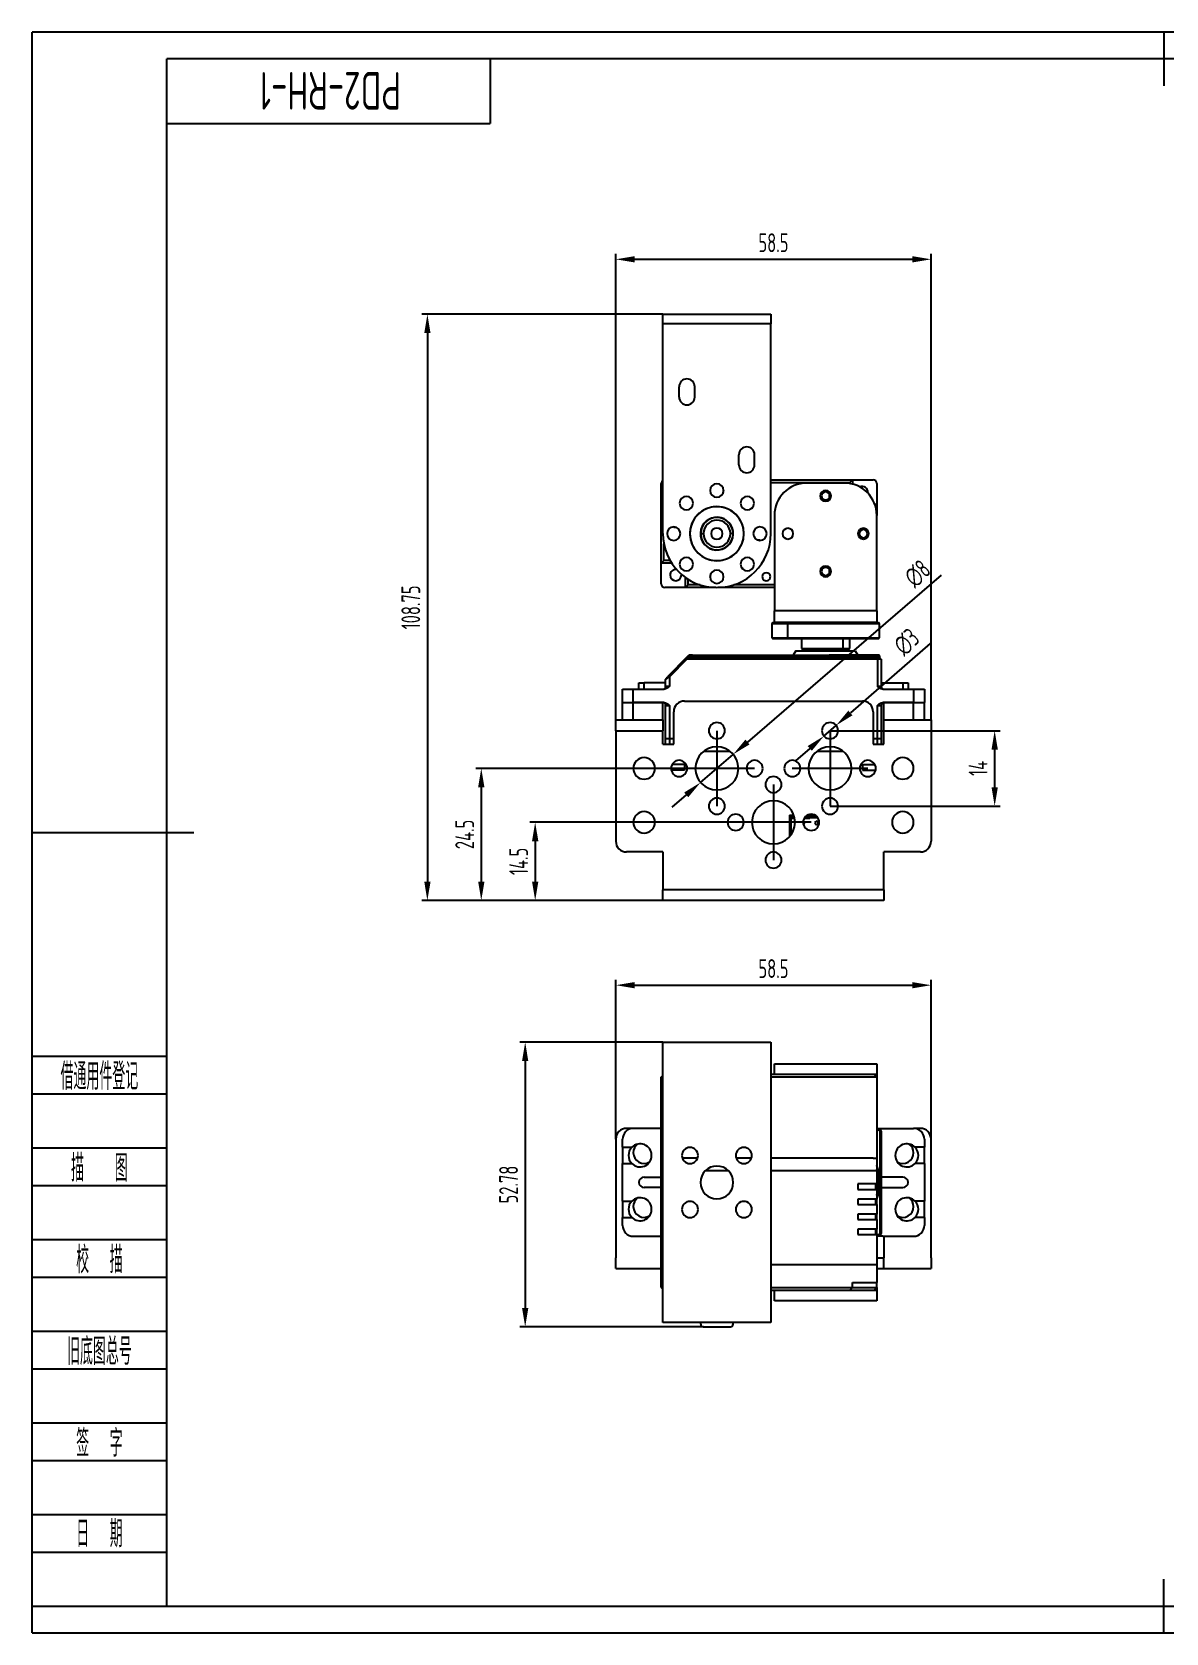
# Model space of a CAD drawing. Header units: inches. Extents: x -25 to 395, y -5 to 292.
# Drawn here: x -25 to 185.4, y -5 to 292 of the extents above; entities that cross this region are included whole.
import ezdxf
from ezdxf.enums import TextEntityAlignment as Align

# ---------------------------------------------------------------- set-up
doc = ezdxf.new("R2010")
doc.units = ezdxf.units.IN
doc.header["$MEASUREMENT"] = 0
doc.linetypes.add('CENTER2', pattern=[28.575, 19.05, -3.175, 3.175, -3.175])
for name, color, linetype in [('1轮廓实线层', 7, 'Continuous'), ('2细线层', 4, 'Continuous'), ('3中心线层', 1, 'CENTER2'), ('6文字层', 3, 'Continuous'), ('7标注层', 4, 'Continuous'), ('图框层', 7, 'Continuous')]:
    doc.layers.add(name, color=color, linetype=linetype)
doc.styles.add('PC_TEXTSTYLE', font='ISOCP.SHX', dxfattribs={"width": 0.707, "bigfont": 'GBCBIG.SHX'})
doc.dimstyles.new('GB_DIAMETER', dxfattribs={"dimtxt": 3.5, "dimasz": 3.5, "dimexe": 1, "dimexo": 0, "dimgap": 1.5, "dimtad": 1, "dimjust": 4, "dimdsep": 46, "dimtxsty": 'PC_TEXTSTYLE', "dimcen": 0, "dimclrd": 256, "dimclrt": 3, "dimadec": 0, "dimazin": 2, "dimtp": 0.1, "dimtm": 0.1, "dimtfac": 0.71, "dimtdec": 3, "dimtmove": 0, "dimatfit": 2, "dimfxl": 1, "dimtfill": 1, "dimarcsym": 0})
doc.dimstyles.new('GB_LINEAR', dxfattribs={"dimtxt": 3.5, "dimasz": 3.5, "dimexe": 1, "dimexo": 0, "dimgap": 1.5, "dimtad": 1, "dimdsep": 46, "dimtxsty": 'PC_TEXTSTYLE', "dimcen": 0, "dimclrd": 256, "dimclrt": 3, "dimadec": 0, "dimazin": 2, "dimtp": 0.1, "dimtm": 0.1, "dimtfac": 0.71, "dimtdec": 3, "dimtmove": 0, "dimatfit": 3, "dimfxl": 1, "dimtfill": 1, "dimarcsym": 0})

# ---------------------------------------------------------------- blocks, each defined once
blk = doc.blocks.new('ZwmFrameMain_A3^_^无分区图框^_^landscape')
at = {"layer": '1轮廓实线层'}
for p, q in [((185, 292), (185, 282)), ((0, 0), (0, 287)), ((390, 287), (0, 287)), ((-25, 143.5), (5, 143.5)), ((185, -5), (185, 5)), ((0, 0), (390, 0))]:
    blk.add_line(p, q, dxfattribs=at)
at = {"layer": '2细线层'}
for p, q in [((-25, -5), (-25, 292)), ((395, 292), (-25, 292)), ((-25, -5), (395, -5))]:
    blk.add_line(p, q, dxfattribs=at)
blk = doc.blocks.new('ZwmFrameMain_图样代号')
at = {"layer": '2细线层', "linetype": 'Continuous'}
for p in [(60, 0), (0, -12)]:
    blk.add_line(p, (60, -12), dxfattribs=at)
at = {"layer": '6文字层', "style": 'PC_TEXTSTYLE', "width": 2.827942}
blk.add_attdef('图样代号', text='', height=7, rotation=180, dxfattribs=at).set_placement((58.24, -2.4), (2.35, -2.4), align=Align.FIT)
blk = doc.blocks.new('ZwmFrameMain_附加栏')
at = {"layer": '2细线层'}
for p, q in [((-25, 102), (0, 102)), ((-25, 95), (0, 95)), ((-25, 85), (0, 85)), ((-25, 78), (0, 78)), ((-25, 68), (0, 68)), ((-25, 61), (0, 61)), ((-25, 51), (0, 51)), ((-25, 44), (0, 44)), ((-25, 34), (0, 34)), ((-25, 27), (0, 27)), ((-25, 17), (0, 17)), ((-25, 10), (0, 10)), ((-25, 0), (0, 0))]:
    blk.add_line(p, q, dxfattribs=at)
at = {"layer": '6文字层', "color": 3, "style": 'PC_TEXTSTYLE'}
for s, width, p in [('借通用件登记', 0.667, (-12.5, 98.5)), ('描   图', 0.6667, (-12.5, 81.5)), ('校  描', 0.667, (-12.5, 64.5)), ('旧底图总号', 0.667, (-12.5, 47.5)), ('签  字', 0.667, (-12.5, 30.5)), ('日  期', 0.667, (-12.49, 13.6))]:
    blk.add_text(s, height=5, dxfattribs=dict(at, width=width)).set_placement(p, align=Align.MIDDLE)
at = {"layer": '6文字层', "style": 'PC_TEXTSTYLE'}
for tag, width, p, p2 in [('借通用件登记', 0.671328, (-23.44, 86.36), (-1.25, 86.36)), ('描图', 2.120922, (-23.44, 69.36), (-1.25, 69.36)), ('校图', 2.149976, (-23.75, 52.06), (-1.25, 52.06)), ('旧底图总号', 0.761452, (-22.84, 35.67), (-1.86, 35.67)), ('签字', 2.026939, (-23.14, 18.37), (-1.56, 18.37)), ('日期', 1.89999, (-22.84, 1.37), (-2.17, 1.37))]:
    blk.add_attdef(tag, text='', height=5, dxfattribs=dict(at, width=width)).set_placement(p, p2, align=Align.FIT)
blk = doc.blocks.new('*D24')
at = {"layer": '7标注层', "color": 0, "lineweight": -2}
for p, q in [((92.06, 239.64), (47.35, 239.64)), ((92.06, 130.89), (47.35, 130.89))]:
    blk.add_line(p, q, dxfattribs=at)
at = {"layer": '7标注层', "lineweight": -2}
blk.add_line((48.35, 236.14), (48.35, 134.39), dxfattribs=at)
at = {"layer": '7标注层'}
for points in [[(48.94, 236.14), (47.77, 236.14), (48.35, 239.64)], [(47.77, 134.39), (48.94, 134.39), (48.35, 130.89)]]:
    blk.add_solid(points, dxfattribs=at)
at = {"layer": 'Defpoints', "color": 0}
for p in [(92.06, 239.64), (48.35, 130.89), (92.06, 130.89)]:
    blk.add_point(p, dxfattribs=at)
at = {"layer": '7标注层', "color": 3, "insert": (45.28, 185.26), "char_height": 3.5, "attachment_point": 5, "rotation": 90, "style": 'PC_TEXTSTYLE', "bg_fill": 3, "box_fill_scale": 1.25, "bg_fill_color": 257, "bg_fill_transparency": 0}
blk.add_mtext('108.75', dxfattribs=at)
blk = doc.blocks.new('*D25')
at = {"layer": '7标注层', "lineweight": -2}
for p, q in [((141.62, 178.57), (126.83, 165.67)), ((121.93, 161.4), (124.19, 163.37)), ((119.29, 159.1), (116.65, 156.8))]:
    blk.add_line(p, q, dxfattribs=at)
at = {"layer": '7标注层'}
for points in [[(126.45, 166.11), (127.21, 165.23), (124.19, 163.37)], [(119.68, 158.66), (118.91, 159.54), (121.93, 161.4)]]:
    blk.add_solid(points, dxfattribs=at)
at = {"layer": 'Defpoints', "color": 0}
for p in [(124.19, 163.37), (121.93, 161.4)]:
    blk.add_point(p, dxfattribs=at)
at = {"layer": '7标注层', "color": 3, "insert": (137.26, 178.85), "char_height": 3.5, "attachment_point": 5, "rotation": 41.0824, "style": 'PC_TEXTSTYLE', "bg_fill": 3, "box_fill_scale": 1.25, "bg_fill_color": 257, "bg_fill_transparency": 0}
blk.add_mtext('∅3', dxfattribs=at)
blk = doc.blocks.new('*D26')
at = {"layer": '7标注层', "lineweight": -2}
for p, q in [((143.65, 191.23), (107.74, 160.28)), ((99.03, 152.78), (105.09, 158)), ((96.38, 150.49), (93.73, 148.21))]:
    blk.add_line(p, q, dxfattribs=at)
at = {"layer": '7标注层'}
for points in [[(107.36, 160.73), (108.12, 159.84), (105.09, 158)], [(96.76, 150.05), (96, 150.93), (99.03, 152.78)]]:
    blk.add_solid(points, dxfattribs=at)
at = {"layer": 'Defpoints', "color": 0}
for p in [(105.09, 158), (99.03, 152.78)]:
    blk.add_point(p, dxfattribs=at)
at = {"layer": '7标注层', "color": 3, "insert": (139.29, 191.53), "char_height": 3.5, "attachment_point": 5, "rotation": 40.7523, "style": 'PC_TEXTSTYLE', "bg_fill": 3, "box_fill_scale": 1.25, "bg_fill_color": 257, "bg_fill_transparency": 0}
blk.add_mtext('∅8', dxfattribs=at)
blk = doc.blocks.new('*D27')
at = {"layer": '7标注层', "color": 0, "lineweight": -2}
for p, q in [((83.31, 86.6), (83.31, 116.17)), ((141.81, 86.6), (141.81, 116.17))]:
    blk.add_line(p, q, dxfattribs=at)
at = {"layer": '7标注层', "lineweight": -2}
blk.add_line((86.81, 115.17), (138.31, 115.17), dxfattribs=at)
at = {"layer": '7标注层'}
for points in [[(86.81, 115.75), (86.81, 114.59), (83.31, 115.17)], [(138.31, 114.59), (138.31, 115.75), (141.81, 115.17)]]:
    blk.add_solid(points, dxfattribs=at)
at = {"layer": 'Defpoints', "color": 0}
for p in [(141.81, 115.17), (83.31, 86.6), (141.81, 86.6)]:
    blk.add_point(p, dxfattribs=at)
at = {"layer": '7标注层', "color": 3, "insert": (112.56, 118.25), "char_height": 3.5, "attachment_point": 5, "style": 'PC_TEXTSTYLE', "bg_fill": 3, "box_fill_scale": 1.25, "bg_fill_color": 257, "bg_fill_transparency": 0}
blk.add_mtext('58.5', dxfattribs=at)
blk = doc.blocks.new('*D28')
at = {"layer": '7标注层', "color": 0, "lineweight": -2}
for p, q in [((92.06, 104.58), (65.5, 104.58)), ((99.56, 51.8), (65.5, 51.8))]:
    blk.add_line(p, q, dxfattribs=at)
at = {"layer": '7标注层', "lineweight": -2}
blk.add_line((66.5, 101.08), (66.5, 55.3), dxfattribs=at)
at = {"layer": '7标注层'}
for points in [[(67.08, 101.08), (65.91, 101.08), (66.5, 104.58)], [(65.91, 55.3), (67.08, 55.3), (66.5, 51.8)]]:
    blk.add_solid(points, dxfattribs=at)
at = {"layer": 'Defpoints', "color": 0}
for p in [(92.06, 104.58), (66.5, 51.8), (99.56, 51.8)]:
    blk.add_point(p, dxfattribs=at)
at = {"layer": '7标注层', "color": 3, "insert": (63.42, 78.19), "char_height": 3.5, "attachment_point": 5, "rotation": 90, "style": 'PC_TEXTSTYLE', "bg_fill": 3, "box_fill_scale": 1.25, "bg_fill_color": 257, "bg_fill_transparency": 0}
blk.add_mtext('52.78', dxfattribs=at)
blk = doc.blocks.new('*D31')
at = {"layer": '7标注层', "color": 0, "lineweight": -2}
for p, q in [((83.31, 164.39), (83.31, 250.84)), ((141.81, 164.39), (141.81, 250.84))]:
    blk.add_line(p, q, dxfattribs=at)
at = {"layer": '7标注层', "lineweight": -2}
blk.add_line((86.81, 249.84), (138.31, 249.84), dxfattribs=at)
at = {"layer": '7标注层'}
for points in [[(86.81, 250.42), (86.81, 249.25), (83.31, 249.84)], [(138.31, 249.25), (138.31, 250.42), (141.81, 249.84)]]:
    blk.add_solid(points, dxfattribs=at)
at = {"layer": 'Defpoints', "color": 0}
for p in [(141.81, 249.84), (83.31, 164.39), (141.81, 164.39)]:
    blk.add_point(p, dxfattribs=at)
at = {"layer": '7标注层', "color": 3, "insert": (112.56, 252.91), "char_height": 3.5, "attachment_point": 5, "style": 'PC_TEXTSTYLE', "bg_fill": 3, "box_fill_scale": 1.25, "bg_fill_color": 257, "bg_fill_transparency": 0}
blk.add_mtext('58.5', dxfattribs=at)
blk = doc.blocks.new('*D32')
at = {"layer": '7标注层', "color": 0, "lineweight": -2}
for p, q in [((112.56, 145.39), (67.35, 145.39)), ((112.56, 130.89), (67.35, 130.89))]:
    blk.add_line(p, q, dxfattribs=at)
at = {"layer": '7标注层', "lineweight": -2}
blk.add_line((68.35, 141.89), (68.35, 134.39), dxfattribs=at)
at = {"layer": '7标注层'}
for points in [[(68.94, 141.89), (67.77, 141.89), (68.35, 145.39)], [(67.77, 134.39), (68.94, 134.39), (68.35, 130.89)]]:
    blk.add_solid(points, dxfattribs=at)
at = {"layer": 'Defpoints', "color": 0}
for p in [(112.56, 145.39), (68.35, 130.89), (112.56, 130.89)]:
    blk.add_point(p, dxfattribs=at)
at = {"layer": '7标注层', "color": 3, "insert": (65.28, 138.14), "char_height": 3.5, "attachment_point": 5, "rotation": 90, "style": 'PC_TEXTSTYLE', "bg_fill": 3, "box_fill_scale": 1.25, "bg_fill_color": 257, "bg_fill_transparency": 0}
blk.add_mtext('14.5', dxfattribs=at)
blk = doc.blocks.new('*D33')
at = {"layer": '7标注层', "color": 0, "lineweight": -2}
for p, q in [((102.06, 155.39), (57.35, 155.39)), ((68.35, 130.89), (57.35, 130.89))]:
    blk.add_line(p, q, dxfattribs=at)
at = {"layer": '7标注层', "lineweight": -2}
blk.add_line((58.35, 151.89), (58.35, 134.39), dxfattribs=at)
at = {"layer": '7标注层'}
for points in [[(58.94, 151.89), (57.77, 151.89), (58.35, 155.39)], [(57.77, 134.39), (58.94, 134.39), (58.35, 130.89)]]:
    blk.add_solid(points, dxfattribs=at)
at = {"layer": 'Defpoints', "color": 0}
for p in [(102.06, 155.39), (58.35, 130.89), (68.35, 130.89)]:
    blk.add_point(p, dxfattribs=at)
at = {"layer": '7标注层', "color": 3, "insert": (55.28, 143.14), "char_height": 3.5, "attachment_point": 5, "rotation": 90, "style": 'PC_TEXTSTYLE', "bg_fill": 3, "box_fill_scale": 1.25, "bg_fill_color": 257, "bg_fill_transparency": 0}
blk.add_mtext('24.5', dxfattribs=at)
blk = doc.blocks.new('*D34')
at = {"layer": '7标注层', "color": 0, "lineweight": -2}
for p, q in [((123.06, 162.39), (154.6, 162.39)), ((123.06, 148.39), (154.6, 148.39))]:
    blk.add_line(p, q, dxfattribs=at)
at = {"layer": '7标注层', "lineweight": -2}
blk.add_line((153.6, 158.89), (153.6, 151.89), dxfattribs=at)
at = {"layer": '7标注层'}
for points in [[(154.19, 158.89), (153.02, 158.89), (153.6, 162.39)], [(153.02, 151.89), (154.19, 151.89), (153.6, 148.39)]]:
    blk.add_solid(points, dxfattribs=at)
at = {"layer": 'Defpoints', "color": 0}
for p in [(123.06, 162.39), (123.06, 148.39), (153.6, 148.39)]:
    blk.add_point(p, dxfattribs=at)
at = {"layer": '7标注层', "color": 3, "insert": (150.53, 155.39), "char_height": 3.5, "attachment_point": 5, "rotation": 90, "style": 'PC_TEXTSTYLE', "bg_fill": 3, "box_fill_scale": 1.25, "bg_fill_color": 257, "bg_fill_transparency": 0}
blk.add_mtext('14', dxfattribs=at)

msp = doc.modelspace()

# ---------------------------------------------------------------- linework, layer by layer
at = {"color": 7, "linetype": 'Continuous', "lineweight": 25}
for p, q in [((92.059, 237.838), (92.059, 239.638)), ((92.059, 239.638), (112.062, 239.638)), ((92.059, 198.938), (92.059, 237.838)), ((112.062, 237.838), (92.059, 237.838)), ((112.062, 239.638), (112.062, 237.838)), ((112.062, 198.938), (112.062, 237.838)), ((95.059, 224.288), (95.059, 226.188)), ((97.959, 224.288), (97.959, 226.188)), ((106.162, 211.688), (106.162, 213.588)), ((109.062, 211.688), (109.062, 213.588)), ((91.736, 204.438), (91.736, 208.238)), ((112.062, 208.938), (127.236, 208.938)), ((112.062, 208.438), (126.736, 208.438)), ((125.736, 208.32), (118.736, 208.32)), ((127.236, 208.938), (126.736, 208.438)), ((126.736, 208.438), (126.736, 208.236)), ((127.236, 208.938), (127.236, 208.129)), ((127.236, 208.938), (131.036, 208.938)), ((131.736, 208.238), (131.736, 204.438)), ((130.073, 206.465), (130.086, 206.627)), ((91.736, 204.438), (92.059, 204.115)), ((91.736, 204.438), (92.059, 204.438)), ((91.736, 193.438), (91.736, 204.438)), ((112.736, 202.32), (112.736, 184.638)), ((131.349, 204.438), (131.736, 204.438)), ((131.449, 204.152), (131.736, 204.438)), ((131.736, 204.438), (131.736, 202.32)), ((131.736, 184.638), (131.736, 202.32)), ((94.001, 200.187), (94.102, 200.153)), ((92.236, 193.938), (92.236, 197.066)), ((99.061, 198.938), (99.561, 198.938)), ((105.061, 198.938), (104.561, 198.938)), ((110.12, 197.69), (110.019, 197.724)), ((92.236, 193.938), (91.736, 193.438)), ((93.707, 193.438), (91.736, 193.438)), ((91.736, 189.638), (91.736, 193.438)), ((93.398, 193.938), (92.236, 193.938)), ((95.486, 191.25), (95.473, 191.413)), ((96.236, 188.938), (96.236, 190.808)), ((96.736, 189.438), (96.736, 190.472)), ((96.236, 188.938), (92.436, 188.938)), ((96.236, 188.938), (96.736, 189.438)), ((101.874, 188.938), (96.236, 188.938)), ((98.933, 189.438), (96.736, 189.438)), ((112.736, 188.938), (102.248, 188.938)), ((112.736, 189.438), (105.189, 189.438)), ((112.736, 182.438), (112.736, 184.638)), ((131.736, 184.638), (112.736, 184.638)), ((131.736, 184.638), (131.736, 182.438)), ((112.436, 182.438), (112.236, 182.238)), ((112.236, 182.238), (112.236, 179.638)), ((115.192, 182.238), (112.236, 182.238)), ((112.436, 182.438), (112.736, 182.438)), ((131.736, 182.438), (112.736, 182.438)), ((115.192, 182.238), (115.333, 182.438)), ((129.334, 182.238), (115.192, 182.238)), ((115.192, 182.238), (115.192, 179.638)), ((129.192, 182.438), (129.334, 182.238)), ((132.236, 182.238), (129.334, 182.238)), ((131.736, 182.438), (132.036, 182.438)), ((132.236, 182.238), (132.036, 182.438)), ((132.236, 179.638), (132.236, 182.238)), ((112.236, 179.638), (112.436, 179.438)), ((112.236, 179.638), (115.192, 179.638)), ((115.333, 179.438), (112.436, 179.438)), ((115.192, 179.638), (132.236, 179.638)), ((115.333, 179.438), (115.192, 179.638)), ((132.036, 179.438), (115.333, 179.438)), ((117.736, 179.438), (117.736, 177.638)), ((125.43, 179.438), (125.43, 177.638)), ((126.736, 177.638), (126.736, 179.438)), ((132.036, 179.438), (132.236, 179.638)), ((96.363, 175.881), (93.082, 172.535)), ((96.469, 175.632), (93.261, 172.36)), ((96.363, 175.881), (96.86, 176.388)), ((97.07, 175.888), (96.363, 175.881)), ((96.363, 175.881), (96.469, 175.632)), ((97.072, 175.638), (96.469, 175.632)), ((96.717, 175.885), (97.211, 176.388)), ((97.211, 176.388), (96.86, 176.388)), ((97.463, 176.288), (97.07, 175.888)), ((131.861, 175.888), (97.07, 175.888)), ((97.072, 175.638), (97.07, 175.888)), ((131.861, 175.638), (97.072, 175.638)), ((97.561, 176.388), (97.211, 176.388)), ((122.875, 176.288), (97.463, 176.288)), ((97.561, 176.388), (122.875, 176.388)), ((116.736, 177.188), (116.236, 176.388)), ((116.736, 177.188), (127.736, 177.188)), ((117.736, 177.638), (117.936, 177.438)), ((117.736, 177.638), (125.43, 177.638)), ((125.288, 177.438), (117.936, 177.438)), ((119.267, 177.188), (119.267, 177.438)), ((119.302, 177.438), (119.302, 177.188)), ((119.337, 177.188), (119.337, 177.438)), ((119.511, 177.438), (119.511, 177.188)), ((119.589, 177.188), (119.589, 177.438)), ((119.89, 177.438), (119.89, 177.188)), ((120.007, 177.188), (120.007, 177.438)), ((120.417, 177.438), (120.417, 177.188)), ((120.565, 177.188), (120.565, 177.438)), ((121.058, 177.438), (121.058, 177.188)), ((121.228, 177.188), (121.228, 177.438)), ((121.773, 177.438), (121.773, 177.188)), ((121.955, 177.188), (121.955, 177.438)), ((122.517, 177.438), (122.517, 177.188)), ((122.699, 177.188), (122.699, 177.438)), ((122.875, 176.288), (122.875, 176.388)), ((132.175, 176.388), (122.875, 176.388)), ((122.875, 176.288), (122.875, 175.888)), ((123.243, 177.438), (123.243, 177.188)), ((123.414, 177.188), (123.414, 177.438)), ((123.906, 177.438), (123.906, 177.188)), ((124.055, 177.188), (124.055, 177.438)), ((124.465, 177.438), (124.465, 177.188)), ((124.582, 177.188), (124.582, 177.438)), ((124.883, 177.438), (124.883, 177.188)), ((124.961, 177.188), (124.961, 177.438)), ((125.134, 177.438), (125.134, 177.188)), ((125.169, 177.188), (125.169, 177.438)), ((125.204, 177.438), (125.204, 177.188)), ((125.288, 177.438), (125.43, 177.638)), ((126.536, 177.438), (125.288, 177.438)), ((125.43, 177.638), (126.736, 177.638)), ((126.536, 177.438), (126.736, 177.638)), ((127.736, 177.188), (128.236, 176.388)), ((131.861, 175.638), (131.861, 175.888)), ((131.861, 175.638), (131.861, 170.588)), ((132.275, 175.888), (132.275, 176.288)), ((132.561, 175.638), (132.311, 175.888)), ((132.561, 175.638), (132.561, 170.588)), ((93.261, 172.36), (93.082, 172.535)), ((93.261, 172.36), (93.261, 170.588)), ((84.561, 167.588), (84.561, 170.088)), ((84.561, 170.088), (86.561, 170.088)), ((86.561, 167.588), (86.561, 170.088)), ((86.561, 170.088), (92.286, 170.088)), ((87.562, 170.088), (87.562, 171.288)), ((87.562, 171.288), (88.561, 171.288)), ((88.561, 170.088), (88.561, 171.288)), ((92.561, 171.288), (88.561, 171.288)), ((92.561, 171.901), (92.632, 172.076)), ((92.561, 170.588), (92.561, 171.901)), ((93.261, 170.588), (92.561, 170.588)), ((132.561, 170.588), (131.861, 170.588)), ((132.561, 171.288), (136.561, 171.288)), ((132.835, 170.088), (138.561, 170.088)), ((136.561, 171.288), (136.561, 170.088)), ((136.561, 171.288), (137.559, 171.288)), ((137.559, 171.288), (137.559, 170.088)), ((138.561, 170.088), (138.561, 167.588)), ((138.561, 170.088), (140.561, 170.088)), ((140.561, 170.088), (140.561, 167.588)), ((84.561, 164.388), (84.561, 167.588)), ((84.561, 167.588), (86.561, 167.588)), ((86.561, 164.388), (86.561, 167.588)), ((86.561, 167.588), (92.061, 167.588)), ((92.286, 167.588), (86.561, 167.588)), ((92.061, 164.388), (92.061, 167.588)), ((92.561, 167.088), (93.261, 167.088)), ((92.561, 160.888), (92.561, 167.088)), ((93.261, 167.088), (93.261, 160.888)), ((96.061, 167.888), (129.061, 167.888)), ((131.861, 160.888), (131.861, 167.088)), ((131.861, 167.088), (132.561, 167.088)), ((132.561, 167.088), (132.561, 160.888)), ((138.561, 167.588), (132.835, 167.588)), ((133.061, 164.388), (133.061, 167.588)), ((133.061, 167.588), (138.561, 167.588)), ((138.561, 164.388), (138.561, 167.588)), ((138.561, 167.588), (140.561, 167.588)), ((140.561, 164.388), (140.561, 167.588)), ((83.311, 162.388), (83.311, 164.388)), ((83.311, 164.388), (92.061, 164.388)), ((92.061, 164.388), (92.061, 162.388)), ((94.061, 159.888), (94.061, 165.888)), ((131.061, 165.888), (131.061, 159.888)), ((133.061, 162.388), (133.061, 164.388)), ((133.061, 164.388), (141.811, 164.388)), ((141.811, 164.388), (141.811, 162.388)), ((83.311, 162.388), (83.311, 141.888)), ((83.311, 162.388), (92.061, 162.388)), ((92.061, 159.888), (92.061, 162.388)), ((92.561, 159.888), (92.561, 160.888)), ((93.261, 160.888), (92.561, 160.888)), ((94.061, 160.888), (93.261, 160.888)), ((131.861, 160.888), (131.061, 160.888)), ((132.561, 160.888), (131.861, 160.888)), ((132.561, 160.888), (132.561, 159.888)), ((133.061, 159.888), (133.061, 162.388)), ((133.061, 162.388), (141.811, 162.388)), ((141.811, 162.388), (141.811, 141.888)), ((92.061, 159.888), (94.061, 159.888)), ((99.661, 158.588), (104.461, 158.588)), ((120.661, 158.588), (125.461, 158.588)), ((131.061, 159.888), (133.061, 159.888)), ((96.061, 155.088), (93.591, 155.088)), ((96.061, 156.088), (93.734, 156.088)), ((96.061, 156.088), (96.061, 155.088)), ((129.061, 156.088), (131.387, 156.088)), ((129.061, 156.088), (129.061, 155.088)), ((129.061, 155.088), (131.53, 155.088)), ((115.558, 146.688), (116.344, 146.688)), ((115.558, 146.688), (115.558, 142.739)), ((115.608, 142.797), (115.608, 146.488)), ((115.608, 146.488), (116.406, 146.488)), ((115.608, 142.797), (115.608, 146.488)), ((115.608, 146.488), (115.608, 146.488)), ((116.499, 146.088), (115.808, 146.088)), ((115.808, 146.088), (115.808, 143.053)), ((115.808, 146.088), (115.808, 143.053)), ((119.3, 146.088), (118.234, 146.088)), ((118.541, 146.488), (120.58, 146.488)), ((118.812, 146.688), (120.309, 146.688)), ((119.3, 146.288), (119.3, 146.088)), ((119.3, 146.288), (120.761, 146.288)), ((119.301, 146.088), (119.3, 146.088)), ((119.301, 146.088), (119.301, 146.288)), ((120.559, 145.588), (120.558, 145.588)), ((118.318, 145.288), (118.319, 145.288)), ((120.558, 144.988), (120.559, 144.988)), ((120.858, 145.288), (120.859, 145.288)), ((92.061, 139.888), (85.311, 139.888)), ((92.061, 139.888), (92.061, 132.888)), ((139.811, 139.888), (133.061, 139.888)), ((133.061, 132.888), (133.061, 139.888)), ((133.061, 132.888), (92.061, 132.888)), ((92.061, 130.888), (92.061, 132.888)), ((133.061, 130.888), (92.061, 130.888)), ((133.061, 132.888), (133.061, 130.888)), ((92.059, 104.576), (112.062, 104.576)), ((92.059, 102.776), (92.059, 104.576)), ((112.062, 104.576), (112.062, 102.776)), ((92.059, 54.376), (92.059, 102.776)), ((112.062, 102.776), (112.062, 54.376)), ((91.736, 98.101), (92.059, 98.424)), ((91.736, 83.101), (91.736, 98.101)), ((131.036, 98.601), (112.062, 98.601)), ((131.036, 98.101), (112.062, 98.101)), ((112.736, 98.601), (112.736, 100.601)), ((112.736, 100.601), (118.736, 100.601)), ((118.736, 100.601), (125.736, 100.601)), ((125.736, 100.601), (131.736, 100.601)), ((131.236, 98.601), (131.036, 98.601)), ((131.736, 98.601), (131.236, 98.601)), ((131.236, 98.601), (131.736, 98.101)), ((131.736, 100.601), (131.736, 98.601)), ((131.736, 98.601), (131.736, 98.124)), ((131.736, 98.101), (131.736, 83.101)), ((131.736, 96.601), (131.736, 83.101)), ((83.311, 86.601), (83.311, 64.601)), ((84.561, 85.101), (84.561, 86.601)), ((86.561, 88.601), (85.311, 88.601)), ((91.736, 88.601), (86.561, 88.601)), ((131.736, 88.601), (131.861, 88.601)), ((131.736, 88.351), (131.861, 88.351)), ((132.311, 87.901), (132.311, 69.301)), ((132.561, 87.901), (132.561, 69.301)), ((132.835, 88.601), (138.561, 88.601)), ((139.811, 88.601), (138.561, 88.601)), ((140.561, 86.601), (140.561, 85.101)), ((141.811, 64.601), (141.811, 86.601)), ((84.561, 85.101), (84.561, 82.101)), ((84.561, 85.101), (86.27, 85.101)), ((140.561, 85.101), (138.851, 85.101)), ((140.561, 82.101), (140.561, 85.101)), ((84.561, 75.101), (84.561, 82.101)), ((84.561, 82.101), (86.27, 82.101)), ((91.736, 83.101), (92.061, 83.101)), ((91.736, 80.801), (91.736, 83.101)), ((91.736, 80.801), (92.061, 80.801)), ((91.736, 78.301), (91.736, 80.801)), ((98.483, 83.101), (95.638, 83.101)), ((99.975, 80.801), (104.147, 80.801)), ((108.483, 83.101), (105.638, 83.101)), ((131.036, 83.101), (112.062, 83.101)), ((112.062, 80.801), (131.036, 80.801)), ((131.036, 83.101), (131.736, 83.101)), ((131.036, 80.801), (131.736, 80.801)), ((131.736, 83.101), (131.736, 80.801)), ((131.736, 80.801), (131.736, 78.301)), ((140.561, 82.101), (138.851, 82.101)), ((140.561, 82.101), (140.561, 75.101)), ((88.561, 79.551), (91.736, 79.551)), ((91.736, 77.651), (88.561, 77.651)), ((91.736, 78.301), (92.061, 78.301)), ((91.736, 77.301), (91.736, 78.301)), ((91.736, 75.501), (91.736, 77.301)), ((92.061, 77.301), (91.736, 77.301)), ((91.986, 77.301), (91.986, 78.301)), ((131.036, 78.301), (128.236, 78.301)), ((128.236, 78.301), (128.236, 77.301)), ((128.236, 77.301), (131.036, 77.301)), ((131.736, 78.301), (131.036, 78.301)), ((131.036, 77.301), (131.736, 77.301)), ((131.486, 78.301), (131.486, 77.301)), ((131.736, 77.301), (131.736, 78.301)), ((131.736, 77.301), (131.736, 75.501)), ((136.561, 79.551), (132.561, 79.551)), ((132.561, 77.651), (136.561, 77.651)), ((84.561, 75.101), (84.561, 72.101)), ((84.561, 75.101), (86.27, 75.101)), ((91.736, 75.501), (92.061, 75.501)), ((91.736, 74.501), (91.736, 75.501)), ((91.736, 72.701), (91.736, 74.501)), ((92.061, 74.501), (91.736, 74.501)), ((91.986, 74.501), (91.986, 75.501)), ((131.036, 75.501), (128.236, 75.501)), ((128.236, 75.501), (128.236, 74.501)), ((128.236, 74.501), (131.036, 74.501)), ((131.736, 75.501), (131.036, 75.501)), ((131.036, 74.501), (131.736, 74.501)), ((131.486, 75.501), (131.486, 74.501)), ((131.736, 74.501), (131.736, 75.501)), ((131.736, 74.501), (131.736, 72.701)), ((140.561, 75.101), (138.851, 75.101)), ((140.561, 72.101), (140.561, 75.101)), ((84.561, 70.601), (84.561, 72.101)), ((84.561, 72.101), (86.27, 72.101)), ((91.736, 72.701), (92.061, 72.701)), ((91.736, 71.701), (91.736, 72.701)), ((91.736, 69.901), (91.736, 71.701)), ((92.061, 71.701), (91.736, 71.701)), ((91.986, 71.701), (91.986, 72.701)), ((131.036, 72.701), (128.236, 72.701)), ((128.236, 72.701), (128.236, 71.701)), ((128.236, 71.701), (131.036, 71.701)), ((131.736, 72.701), (131.036, 72.701)), ((131.036, 71.701), (131.736, 71.701)), ((131.486, 72.701), (131.486, 71.701)), ((131.736, 71.701), (131.736, 72.701)), ((131.736, 71.701), (131.736, 69.901)), ((140.561, 72.101), (138.851, 72.101)), ((140.561, 72.101), (140.561, 70.601)), ((86.561, 68.601), (91.736, 68.601)), ((91.736, 69.901), (92.061, 69.901)), ((91.736, 68.901), (91.736, 69.901)), ((91.736, 63.301), (91.736, 68.901)), ((92.061, 68.901), (91.736, 68.901)), ((91.986, 68.901), (91.986, 69.901)), ((131.036, 69.901), (128.236, 69.901)), ((128.236, 69.901), (128.236, 68.901)), ((128.236, 68.901), (131.036, 68.901)), ((131.736, 69.901), (131.036, 69.901)), ((131.036, 68.901), (131.736, 68.901)), ((131.486, 69.901), (131.486, 68.901)), ((131.736, 68.901), (131.736, 69.901)), ((131.736, 68.901), (131.736, 63.301)), ((131.861, 68.851), (131.736, 68.851)), ((131.861, 68.601), (131.736, 68.601)), ((132.835, 68.601), (138.561, 68.601)), ((133.061, 68.601), (133.061, 64.601)), ((83.311, 62.601), (83.311, 64.601)), ((83.311, 62.601), (91.736, 62.601)), ((91.736, 60.001), (91.736, 63.301)), ((92.061, 63.301), (91.736, 63.301)), ((131.036, 63.301), (112.062, 63.301)), ((131.736, 63.301), (131.036, 63.301)), ((131.736, 64.601), (133.061, 64.601)), ((131.736, 63.301), (131.736, 60.001)), ((131.736, 62.601), (133.061, 62.601)), ((133.061, 62.601), (133.061, 64.601)), ((133.061, 62.601), (141.811, 62.601)), ((141.811, 64.601), (141.811, 62.601)), ((91.736, 60.001), (92.059, 60.001)), ((91.736, 59.101), (91.736, 60.001)), ((127.236, 60.001), (131.036, 60.001)), ((127.236, 59.101), (127.236, 60.001)), ((131.036, 60.001), (131.736, 60.001)), ((131.736, 59.101), (131.736, 60.001)), ((91.736, 59.101), (92.059, 58.777)), ((91.736, 59.101), (92.059, 59.101)), ((112.062, 59.101), (127.236, 59.101)), ((112.062, 58.601), (126.736, 58.601)), ((112.736, 56.601), (112.736, 58.601)), ((118.736, 56.601), (112.736, 56.601)), ((125.736, 56.601), (118.736, 56.601)), ((131.736, 56.601), (125.736, 56.601)), ((127.236, 59.101), (126.736, 58.601)), ((126.769, 58.601), (131.736, 58.601)), ((129.736, 59.101), (131.736, 59.101)), ((131.236, 58.601), (131.736, 59.101)), ((131.736, 59.101), (131.736, 58.601)), ((131.736, 58.601), (131.736, 56.601)), ((92.059, 52.576), (92.059, 54.376)), ((112.062, 54.376), (112.062, 52.576)), ((112.062, 52.576), (92.059, 52.576)), ((99.061, 52.301), (99.061, 52.576)), ((99.561, 51.801), (104.561, 51.801)), ((105.061, 52.301), (105.061, 52.576))]:
    msp.add_line(p, q, dxfattribs=at)
at = {"color": 1, "linetype": 'Continuous', "lineweight": 25}
for p, q in [((120.412, 177.438), (120.412, 177.188)), ((120.927, 177.438), (120.927, 177.188)), ((121.049, 177.188), (121.049, 177.438)), ((121.524, 177.438), (121.524, 177.188)), ((121.659, 177.188), (121.659, 177.438)), ((122.166, 177.438), (122.166, 177.188)), ((122.305, 177.188), (122.305, 177.438)), ((122.813, 177.438), (122.813, 177.188)), ((132.275, 176.288), (122.875, 176.288)), ((122.947, 177.188), (122.947, 177.438)), ((123.423, 177.438), (123.423, 177.188)), ((123.544, 177.188), (123.544, 177.438)), ((124.059, 177.188), (124.059, 177.438)), ((93.261, 160.888), (93.261, 159.888)), ((131.861, 159.888), (131.861, 160.888))]:
    msp.add_line(p, q, dxfattribs=at)
at = {"color": 7, "linetype": 'Continuous', "lineweight": 25, "flags": 128}
for points in [[(97.516, 205.166), (97.372, 205.308), (97.245, 205.52)], [(108.288, 203.483), (108.43, 203.627), (108.643, 203.755)], [(94.102, 200.153), (94.382, 200.123), (94.443, 200.128)], [(110.019, 197.724), (109.739, 197.754), (109.678, 197.748)], [(95.833, 194.394), (95.691, 194.25), (95.479, 194.122)], [(106.605, 192.711), (106.749, 192.569), (106.877, 192.357)]]:
    msp.add_lwpolyline(points, dxfattribs=at)
at = {"color": 7, "linetype": 'Continuous', "lineweight": 25}
for centre, radius, start, end in [((96.509, 226.188), 1.45, 0, 180), ((96.509, 224.288), 1.45, 180, 0), ((107.612, 213.588), 1.45, 0, 180), ((107.612, 211.688), 1.45, 180, 0), ((92.436, 208.238), 0.7, 122.56217, 180), ((102.061, 206.938), 1.25, 0, 180), ((118.736, 202.32), 6, 90, 180), ((125.736, 202.32), 6, 0, 90), ((131.036, 208.238), 0.7, 0, 90), ((96.404, 204.595), 1.25, 0, 180), ((102.061, 206.938), 1.25, 180, 0), ((104.144, 206.662), 0.9, 158.0981, 186.80499), ((107.718, 204.595), 1.25, 0, 180), ((122.236, 205.938), 1, 90, 270), ((122.236, 205.938), 0.75, 360, 180), ((122.236, 205.938), 0.75, 180, 360), ((122.236, 205.938), 1, 270, 90), ((129.036, 206.627), 1.05, 0, 113.95633), ((96.404, 204.595), 1.25, 180, 0), ((102.061, 198.938), 5.025, 0, 180), ((102.061, 198.938), 5, 74.90309, 254.90309), ((102.061, 198.938), 3.05, 74.90309, 254.90309), ((102.061, 198.938), 5, 254.90309, 74.90309), ((107.718, 204.595), 1.25, 180, 0), ((94.061, 198.938), 1.25, 0, 180), ((102.061, 198.938), 3, 0, 180), ((102.061, 198.938), 2.5, 0, 180), ((102.061, 198.938), 1.05, 0, 180), ((102.061, 198.938), 3.05, 254.90309, 74.90309), ((110.061, 198.938), 1.25, 0, 180), ((115.236, 198.938), 1, 90, 270), ((115.236, 198.938), 1, 270, 90), ((129.236, 198.938), 1, 90, 270), ((129.236, 198.938), 0.75, 70.52878, 289.47122), ((129.236, 198.938), 1, 270, 90), ((129.236, 198.938), 0.75, 360, 70.52878), ((102.061, 198.938), 10.002, 180, 0), ((94.061, 198.938), 1.25, 180, 0), ((102.061, 198.938), 5.025, 180, 0), ((102.061, 198.938), 3, 180, 0), ((102.061, 198.938), 2.5, 180, 0), ((102.061, 198.938), 1.05, 180, 0), ((110.061, 198.938), 1.25, 180, 0), ((129.236, 198.938), 0.75, 289.47122, 360), ((96.404, 193.282), 1.25, 0, 180), ((96.404, 193.282), 1.25, 180, 0), ((107.718, 193.282), 1.25, 0, 180), ((107.718, 193.282), 1.25, 180, 0), ((94.436, 191.25), 1.05, 81.53822, 180), ((94.436, 191.25), 1.05, 180, 0), ((102.061, 190.938), 1.25, 0, 180), ((102.061, 190.938), 1.25, 180, 0), ((99.977, 191.215), 0.9, 338.0981, 6.80499), ((111.236, 190.938), 0.75, 360, 180), ((111.236, 190.938), 0.75, 180, 199.47122), ((111.236, 190.938), 0.75, 199.47122, 340.52878), ((111.236, 190.938), 0.75, 340.52878, 360), ((122.236, 191.938), 1, 90, 270), ((122.236, 191.938), 0.75, 360, 180), ((122.236, 191.938), 0.75, 180, 360), ((122.236, 191.938), 1, 270, 90), ((92.436, 189.638), 0.7, 180, 270), ((132.175, 176.288), 0.1, 0, 90), ((92.061, 170.588), 0.5, 270, 0), ((133.061, 170.588), 0.5, 180, 270), ((92.061, 167.088), 0.5, 0, 90), ((96.061, 165.888), 2, 90, 180), ((129.061, 165.888), 2, 0, 90), ((133.061, 167.088), 0.5, 90, 180), ((102.061, 162.388), 1.5, 0, 180), ((123.061, 162.388), 1.5, 0, 180), ((102.061, 162.388), 1.5, 180, 0), ((123.061, 162.388), 1.5, 180, 0), ((102.061, 155.388), 4, 0, 180), ((123.061, 155.388), 4, 0, 180), ((88.561, 155.388), 2, 0, 180), ((88.561, 155.388), 2, 180, 0), ((95.061, 155.388), 1.5, 0, 180), ((95.061, 155.388), 1.5, 180, 0), ((102.061, 155.388), 4, 180, 0), ((109.061, 155.388), 1.5, 0, 180), ((109.061, 155.388), 1.5, 180, 0), ((116.061, 155.388), 1.5, 0, 180), ((116.061, 155.388), 1.5, 180, 0), ((123.061, 155.388), 4, 180, 0), ((130.061, 155.388), 1.5, 0, 180), ((130.061, 155.388), 1.5, 180, 0), ((136.561, 155.388), 2, 0, 180), ((136.561, 155.388), 2, 180, 0), ((112.561, 152.388), 1.5, 0, 180), ((112.561, 152.388), 1.5, 180, 0), ((102.061, 148.388), 1.5, 0, 180), ((112.561, 145.388), 4, 0, 180), ((123.061, 148.388), 1.5, 0, 180), ((88.561, 145.388), 2, 0, 180), ((102.061, 148.388), 1.5, 180, 0), ((105.561, 145.388), 1.5, 0, 180), ((119.561, 145.388), 1.5, 0, 180), ((118.019, 145.288), 0.3, 360, 79.63061), ((118.018, 145.288), 0.3, 360, 79.27395), ((120.558, 145.288), 0.3, 360, 180), ((120.559, 145.288), 0.3, 360, 90), ((123.061, 148.388), 1.5, 180, 0), ((136.561, 145.388), 2, 0, 180), ((88.561, 145.388), 2, 180, 0), ((105.561, 145.388), 1.5, 180, 0), ((112.561, 145.388), 4, 180, 0), ((119.561, 145.388), 1.5, 180, 0), ((118.019, 145.288), 0.3, 287.79393, 0), ((118.018, 145.288), 0.3, 288.14157, 0), ((120.558, 145.288), 0.3, 180, 0), ((120.559, 145.288), 0.3, 270, 0), ((136.561, 145.388), 2, 180, 0), ((85.311, 141.888), 2, 180, 270), ((112.561, 138.388), 1.5, 0, 180), ((139.811, 141.888), 2, 270, 0), ((112.561, 138.388), 1.5, 180, 0), ((85.311, 86.601), 2, 90, 180), ((86.561, 86.601), 2, 90, 180), ((138.561, 86.601), 2, 0, 90), ((139.811, 86.601), 2, 0, 90), ((87.811, 83.601), 2.15, 135.75928, 180), ((87.811, 83.601), 2.15, 180, 224.24072), ((87.811, 83.601), 2.15, 224.24072, 135.75928), ((88.561, 84.101), 2, 126.71075, 180), ((88.561, 84.101), 2, 180, 300.66938), ((97.061, 83.576), 1.5, 0, 180), ((97.061, 83.576), 1.5, 180, 0), ((107.061, 83.576), 1.5, 0, 180), ((107.061, 83.576), 1.5, 180, 0), ((137.311, 83.601), 2.15, 44.24072, 180), ((137.311, 83.601), 2.15, 180, 315.75928), ((136.561, 84.101), 2, 239.33062, 0), ((136.561, 84.101), 2, 0, 53.28925), ((137.311, 83.601), 2.15, 0, 44.24072), ((137.311, 83.601), 2.15, 315.75928, 0), ((102.061, 78.576), 3.05, 0, 180), ((122.875, 78.601), 9.4, 340.48905, 19.51095), ((122.236, 78.601), 10, 341.80513, 18.19487), ((122.236, 78.601), 9.8, 345.78655, 14.21345), ((88.561, 78.551), 1, 90, 177.13409), ((88.561, 78.651), 1, 182.86606, 270), ((102.061, 78.576), 3.05, 180, 0), ((136.561, 78.551), 1, 2.86606, 90), ((136.561, 78.651), 1, 270, 357.13409), ((87.811, 73.601), 2.15, 135.75928, 180), ((87.811, 73.601), 2.15, 224.24072, 135.75928), ((88.561, 74.101), 2, 126.71075, 180), ((97.061, 73.576), 1.5, 0, 180), ((107.061, 73.576), 1.5, 0, 180), ((137.311, 73.601), 2.15, 44.24072, 180), ((136.561, 74.101), 2, 0, 53.28925), ((137.311, 73.601), 2.15, 0, 44.24072), ((87.811, 73.601), 2.15, 180, 224.24072), ((88.561, 74.101), 2, 180, 300.66938), ((97.061, 73.576), 1.5, 180, 0), ((107.061, 73.576), 1.5, 180, 0), ((137.311, 73.601), 2.15, 180, 315.75928), ((136.561, 74.101), 2, 239.33062, 0), ((137.311, 73.601), 2.15, 315.75928, 0), ((86.561, 70.601), 2, 180, 270), ((138.561, 70.601), 2, 270, 0), ((99.561, 52.301), 0.5, 180, 270), ((104.561, 52.301), 0.5, 270, 0)]:
    msp.add_arc(centre, radius, start, end, dxfattribs=at)
for points, knots in [([(97.463, 176.288), (97.474, 176.3), (97.497, 176.324), (97.524, 176.351), (97.543, 176.37), (97.553, 176.381), (97.56, 176.387), (97.56, 176.388), (97.561, 176.388)], [0, 0, 0, 0, 0.2567228, 0.51849302, 0.64954407, 0.76766018, 0.88132995, 1, 1, 1, 1]), ([(132.311, 175.888), (132.304, 175.888), (132.29, 175.888), (132.186, 175.888), (132.038, 175.888), (131.92, 175.888), (131.861, 175.888)], [0, 0, 0, 0, 0.2499985, 0.499998, 0.7499985, 1, 1, 1, 1]), ([(93.261, 172.36), (93.162, 172.295), (92.972, 172.17), (92.77, 172.038), (92.658, 171.964), (92.601, 171.927), (92.567, 171.905), (92.563, 171.902), (92.561, 171.901)], [0, 0, 0, 0, 0.2930775, 0.5612922, 0.6827169, 0.7946748, 0.8987278, 1, 1, 1, 1]), ([(93.082, 172.535), (93.019, 172.47), (92.9, 172.349), (92.77, 172.216), (92.697, 172.141), (92.659, 172.103), (92.636, 172.08), (92.634, 172.077), (92.632, 172.076)], [0, 0, 0, 0, 0.3129397, 0.5889311, 0.7032023, 0.8062575, 0.9031742, 1, 1, 1, 1]), ([(93.261, 170.588), (93.123, 170.473), (92.907, 170.292), (92.57, 170.118), (92.376, 170.098), (92.286, 170.088)], [0, 0, 0, 0, 0.4807314, 0.75762111, 1, 1, 1, 1]), ([(132.835, 170.088), (132.757, 170.096), (132.59, 170.111), (132.245, 170.266), (132.019, 170.456), (131.861, 170.588)], [0, 0, 0, 0, 0.2112162, 0.4481855, 1, 1, 1, 1]), ([(92.286, 167.588), (92.365, 167.581), (92.532, 167.566), (92.877, 167.411), (93.103, 167.221), (93.261, 167.088)], [0, 0, 0, 0, 0.2112374, 0.4482348, 1, 1, 1, 1]), ([(131.861, 167.088), (131.998, 167.204), (132.215, 167.385), (132.552, 167.559), (132.745, 167.579), (132.835, 167.588)], [0, 0, 0, 0, 0.4818829, 0.7581086, 1, 1, 1, 1]), ([(92.059, 98.101), (92.018, 98.101), (91.898, 98.101), (91.769, 98.101), (91.747, 98.101), (91.736, 98.101)], [0, 0, 0, 0, 0.2065358, 0.6032679, 1, 1, 1, 1]), ([(131.861, 88.601), (131.998, 88.601), (132.214, 88.601), (132.551, 88.601), (132.745, 88.601), (132.835, 88.601)], [0, 0, 0, 0, 0.4807314, 0.7576211, 1, 1, 1, 1]), ([(131.861, 88.351), (131.92, 88.344), (132.038, 88.33), (132.186, 88.226), (132.29, 88.077), (132.304, 87.96), (132.311, 87.901)], [0, 0, 0, 0, 0.2499985, 0.499998, 0.7499985, 1, 1, 1, 1]), ([(132.311, 69.301), (132.304, 69.242), (132.29, 69.124), (132.186, 68.975), (132.038, 68.871), (131.92, 68.857), (131.861, 68.851)], [0, 0, 0, 0, 0.2499985, 0.499998, 0.7499985, 1, 1, 1, 1]), ([(132.835, 68.601), (132.757, 68.601), (132.59, 68.601), (132.245, 68.601), (132.019, 68.601), (131.861, 68.601)], [0, 0, 0, 0, 0.2112162, 0.4481855, 1, 1, 1, 1])]:
    msp.add_open_spline(points, degree=3, knots=knots, dxfattribs=at)
for points in [[(132.561, 175.638), (132.55, 175.638), (132.529, 175.638), (132.367, 175.638), (132.136, 175.638), (131.952, 175.638), (131.861, 175.638)], [(131.736, 98.101), (131.725, 98.101), (131.704, 98.101), (131.542, 98.101), (131.311, 98.101), (131.127, 98.101), (131.036, 98.101)], [(131.861, 88.601), (131.952, 88.59), (132.136, 88.569), (132.367, 88.407), (132.529, 88.176), (132.55, 87.992), (132.561, 87.901)], [(132.561, 69.301), (132.55, 69.209), (132.529, 69.025), (132.367, 68.794), (132.136, 68.632), (131.952, 68.611), (131.861, 68.601)], [(126.736, 58.601), (126.747, 58.601), (126.769, 58.601), (126.948, 58.601), (127.225, 58.601), (127.601, 58.601), (128.058, 58.601), (128.58, 58.601), (129.147, 58.601), (129.539, 58.601), (129.736, 58.601)], [(127.236, 59.101), (127.245, 59.101), (127.264, 59.101), (127.412, 59.101), (127.643, 59.101), (127.957, 59.101), (128.338, 59.101), (128.773, 59.101), (129.245, 59.101), (129.572, 59.101), (129.736, 59.101)]]:
    msp.add_open_spline(points, degree=3, dxfattribs=at)

# ---------------------------------------------------------------- block references
at = {"layer": '图框层'}
for name in ['ZwmFrameMain_A3^_^无分区图框^_^landscape', 'ZwmFrameMain_附加栏']:
    msp.add_blockref(name, (0, 0), dxfattribs=at)
ref = msp.add_blockref('ZwmFrameMain_图样代号', (0, 287), dxfattribs=at)
ref.add_attrib('图样代号', 'PD2-RH-1', dxfattribs={"layer": '6文字层', "height": 7, "rotation": 180, "style": 'PC_TEXTSTYLE', "width": 0.707}).set_placement((30.293, 284.597), align=Align.CENTER)

# ---------------------------------------------------------------- next in the draw order: dimensions: what is measured, and where the dimension line sits
at = {"layer": '7标注层'}
dim = msp.add_linear_dim(base=(48.352, 130.888), p1=(92.059, 239.638), p2=(92.059, 130.888), angle=90, dimstyle='GB_LINEAR', override={"dimscale": 1, "dimgap": 1.5, "dimtad": 1, "dimjust": 0, "dimdec": 2, "dimlfac": 1, "dimse1": 0, "dimse2": 0, "dimsd1": 0, "dimsd2": 0, "dimclrd": 256, "dimclre": 0, "dimtofl": 1, "dimtvp": 0.1}, dxfattribs=at)
dim.commit()
dim.dimension.update_dxf_attribs({"geometry": '*D24', "text_midpoint": (45.276, 185.263)})
dim = msp.add_diameter_dim_2p(p1=(121.93, 161.403), p2=(124.191, 163.374), dimstyle='GB_DIAMETER', override={"dimscale": 1, "dimgap": 1.5, "dimtad": 1, "dimjust": 4, "dimtih": 0, "dimtoh": 0, "dimdec": 2, "dimlfac": 1, "dimse1": 0, "dimse2": 0, "dimsd1": 0, "dimsd2": 0, "dimtix": 0, "dimtofl": 1, "dimatfit": 0, "dimtvp": 0.1}, dxfattribs=at)
dim.commit()
dim.dimension.update_dxf_attribs({"geometry": '*D25', "text_midpoint": (139.281, 176.529), "dimtype": 163})
dim = msp.add_linear_dim(base=(141.811, 115.171), p1=(83.311, 86.601), p2=(141.811, 86.601), dimstyle='GB_LINEAR', override={"dimscale": 1, "dimgap": 1.5, "dimtad": 1, "dimjust": 0, "dimdec": 2, "dimlfac": 1, "dimse1": 0, "dimse2": 0, "dimsd1": 0, "dimsd2": 0, "dimclrd": 256, "dimclre": 0, "dimtofl": 1, "dimtvp": 0.1}, dxfattribs=at)
dim.commit()
dim.dimension.update_dxf_attribs({"geometry": '*D27', "text_midpoint": (112.561, 118.246)})

# ---------------------------------------------------------------- next in the draw order: dimensions: what is measured, and where the dimension line sits
dim = msp.add_diameter_dim_2p(p1=(99.031, 152.777), p2=(105.091, 158), dimstyle='GB_DIAMETER', override={"dimscale": 1, "dimgap": 1.5, "dimtad": 1, "dimjust": 4, "dimtih": 0, "dimtoh": 0, "dimdec": 2, "dimlfac": 1, "dimse1": 0, "dimse2": 0, "dimsd1": 0, "dimsd2": 0, "dimtix": 0, "dimtofl": 1, "dimatfit": 0, "dimtvp": 0.1}, dxfattribs=at)
dim.commit()
dim.dimension.update_dxf_attribs({"geometry": '*D26', "text_midpoint": (141.296, 189.199), "dimtype": 163})
for base, p1, p2, picture, middle in [((68.352, 130.888), (112.561, 145.388), (112.561, 130.888), '*D32', (65.277, 138.138)), ((66.495170999, 51.800574206), (92.058942278, 104.575574206), (99.560692362, 51.800574206), '*D28', (63.420170999, 78.188074206))]:
    dim = msp.add_linear_dim(base=base, p1=p1, p2=p2, angle=90, dimstyle='GB_LINEAR', override={"dimscale": 1, "dimgap": 1.5, "dimtad": 1, "dimjust": 0, "dimdec": 2, "dimlfac": 1, "dimse1": 0, "dimse2": 0, "dimsd1": 0, "dimsd2": 0, "dimclrd": 256, "dimclre": 0, "dimtofl": 1, "dimtvp": 0.1}, dxfattribs=at)
    dim.commit()
    dim.dimension.update_dxf_attribs({"geometry": picture, "text_midpoint": middle})

# ---------------------------------------------------------------- next in the draw order: linework, layer by layer
at = {"layer": '3中心线层'}
for p, q in [((123.061, 162.388), (123.061, 148.388)), ((130.061, 155.388), (116.061, 155.388)), ((112.561, 152.388), (112.561, 138.388)), ((119.561, 145.388), (105.561, 145.388))]:
    msp.add_line(p, q, dxfattribs=at)

# ---------------------------------------------------------------- next in the draw order: dimensions: what is measured, and where the dimension line sits
at = {"layer": '7标注层'}
dim = msp.add_linear_dim(base=(141.811, 249.838), p1=(83.311, 164.388), p2=(141.811, 164.388), dimstyle='GB_LINEAR', override={"dimscale": 1, "dimgap": 1.5, "dimtad": 1, "dimjust": 0, "dimdec": 2, "dimlfac": 1, "dimse1": 0, "dimse2": 0, "dimsd1": 0, "dimsd2": 0, "dimclrd": 256, "dimclre": 0, "dimtofl": 1, "dimtvp": 0.1}, dxfattribs=at)
dim.commit()
dim.dimension.update_dxf_attribs({"geometry": '*D31', "text_midpoint": (112.561, 252.913)})
dim = msp.add_linear_dim(base=(58.352, 130.888), p1=(102.061, 155.388), p2=(68.352, 130.888), angle=90, dimstyle='GB_LINEAR', override={"dimscale": 1, "dimgap": 1.5, "dimtad": 1, "dimjust": 0, "dimdec": 2, "dimlfac": 1, "dimse1": 0, "dimse2": 0, "dimsd1": 0, "dimsd2": 0, "dimclrd": 256, "dimclre": 0, "dimtofl": 1, "dimtvp": 0.1}, dxfattribs=at)
dim.commit()
dim.dimension.update_dxf_attribs({"geometry": '*D33', "text_midpoint": (55.277, 143.138)})

# ---------------------------------------------------------------- next in the draw order: linework, layer by layer
at = {"layer": '3中心线层'}
for p, q in [((102.061, 162.388), (102.061, 148.388)), ((109.061, 155.388), (95.061, 155.388))]:
    msp.add_line(p, q, dxfattribs=at)

# ---------------------------------------------------------------- next in the draw order: dimensions: what is measured, and where the dimension line sits
at = {"layer": '7标注层'}
dim = msp.add_linear_dim(base=(153.604, 148.388), p1=(123.061, 162.388), p2=(123.061, 148.388), angle=90, dimstyle='GB_LINEAR', override={"dimscale": 1, "dimgap": 1.5, "dimtad": 1, "dimjust": 0, "dimdec": 2, "dimlfac": 1, "dimse1": 0, "dimse2": 0, "dimsd1": 0, "dimsd2": 0, "dimclrd": 256, "dimclre": 0, "dimtofl": 1, "dimtvp": 0.1}, dxfattribs=at)
dim.commit()
dim.dimension.update_dxf_attribs({"geometry": '*D34', "text_midpoint": (150.529, 155.388)})

doc.saveas('drawing.dxf')
